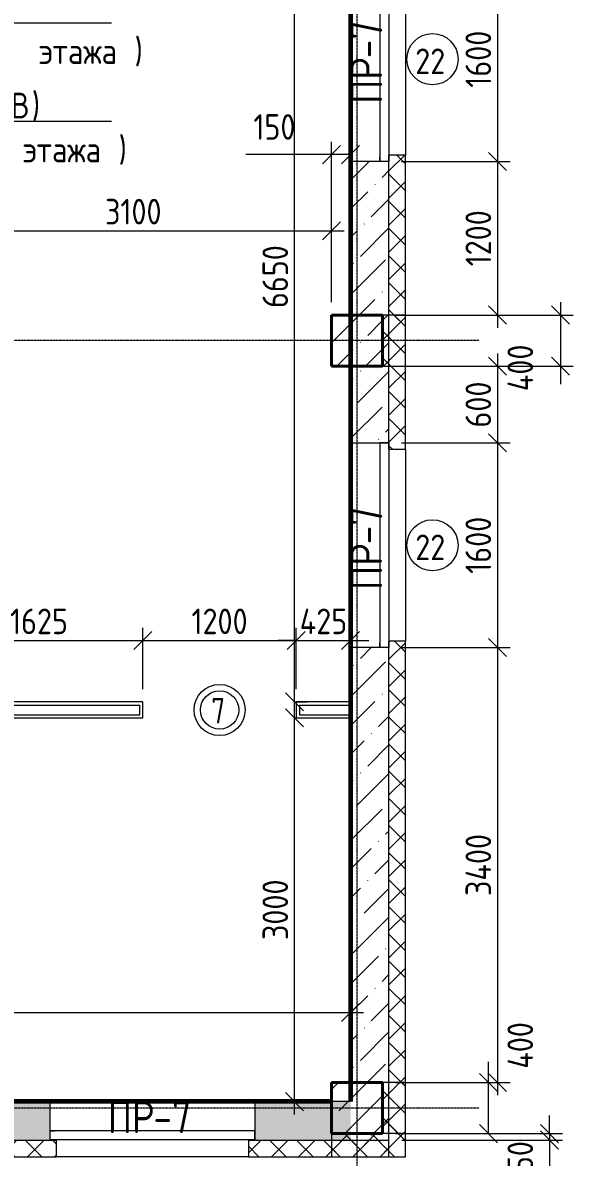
# Model space of a CAD drawing. Header units: millimetres. Extents: x -56773 to 221258, y -262288 to 26541.
# Drawn here: x 58994 to 63301, y -206008 to -197138 of the extents above; entities that cross this region are included whole.
import ezdxf

# ---------------------------------------------------------------- set-up
doc = ezdxf.new("R2010")
doc.units = ezdxf.units.MM
doc.linetypes.add('ADSK_Линия сетки', pattern=[25, 20, -2.5, 0, -2.5])
for name, color, linetype, lineweight in [('3.1 Штукатурка внешн стен для инвесторов', 5, 'Continuous', 60), ('_ Окна', 7, 'Continuous', 18), ('Марки', 7, 'Continuous', 20), ('Марки дверей', 7, 'Continuous', 20), ('Марки окон', 7, 'Continuous', 20), ('Несущие колонны', 7, 'Continuous', 18), ('Окна', 7, 'Continuous', 9), ('Оси', 7, 'Continuous', 9), ('Размеры', 7, 'Continuous', 9), ('Стены внутренние', 7, 'Continuous', 18), ('Стены наружные', 7, 'Continuous', 18), ('Стены штриховка', 7, 'Continuous', 9)]:
    doc.layers.add(name, color=color, linetype=linetype, lineweight=lineweight)
doc.styles.add('GOST Common_2', font='', dxfattribs={"width": 0.9, "height": 250})
doc.styles.add('GOST Common_3', font='', dxfattribs={"width": 0.9, "height": 200})
doc.styles.add('GOST Common_B', font='', dxfattribs={"width": 0.8, "height": 200})
doc.styles.get('GOST Common_2').set_extended_font_data('GOST Common')
doc.styles.get('GOST Common_3').set_extended_font_data('GOST Common')
doc.styles.get('GOST Common_B').set_extended_font_data('GOST Common', bold=True)
doc.dimstyles.new('ADSK_Основной_2_0', dxfattribs={"dimscale": 304.8, "dimtxt": 201.142999, "dimasz": 0.463911, "dimexe": 0.328084, "dimexo": 0.328084, "dimgap": 0.164042, "dimtad": 1, "dimdec": 3, "dimrnd": 0.001, "dimdsep": 46, "dimtxsty": 'GOST Common_3', "dimblk1": 'OBLIQUE', "dimblk2": 'OBLIQUE', "dimsah": 1, "dimcen": 0.09, "dimdle": 0.328084, "dimazin": 2, "dimtfac": 1, "dimtdec": 4, "dimtix": 1, "dimtmove": 0, "dimatfit": 3, "dimfxl": 1, "dimtvp": 1, "dimtolj": 1, "dimtzin": 0, "dimlwd": 20, "dimlwe": 20, "dimarcsym": 2})
doc.dimstyles.new('ADSK_Основной_2_0_1', dxfattribs={"dimscale": 304.8, "dimtxt": 201.142999, "dimasz": 0.463911, "dimexe": 0.328084, "dimexo": 0.328084, "dimgap": 0.164042, "dimtad": 1, "dimdec": 3, "dimrnd": 0.001, "dimdsep": 46, "dimtxsty": 'GOST Common_3', "dimblk1": 'OBLIQUE', "dimblk2": 'OBLIQUE', "dimsah": 1, "dimcen": 0.09, "dimdle": 0.328084, "dimazin": 2, "dimtfac": 1, "dimtdec": 4, "dimtix": 1, "dimtmove": 1, "dimatfit": 3, "dimfxl": 1, "dimtvp": 1, "dimtolj": 1, "dimtzin": 0, "dimlwd": 20, "dimlwe": 20, "dimarcsym": 2})
doc.dimstyles.new('ADSK_Основной_2_0_2', dxfattribs={"dimscale": 304.8, "dimtxt": 201.142999, "dimasz": 0.463911, "dimexe": 0.328084, "dimexo": 0.328084, "dimgap": 0.164042, "dimtad": 1, "dimdec": 3, "dimrnd": 0.001, "dimdsep": 46, "dimtxsty": 'GOST Common_3', "dimblk1": 'OBLIQUE', "dimblk2": 'OBLIQUE', "dimsah": 1, "dimcen": 0.09, "dimdle": 0.328084, "dimazin": 2, "dimtfac": 1, "dimtdec": 4, "dimtix": 1, "dimtmove": 0, "dimatfit": 3, "dimfxl": 1, "dimtvp": 1, "dimtolj": 1, "dimtzin": 0, "dimlwd": 20, "dimlwe": 20, "dimarcsym": 2})
pattern_1 = [(45, (9.36, -198628.46), (-224.5064, 224.5064), []), (45, (233.87, -198628.46), (-224.5064, 224.5064), [396.875, -79.375, 3.353, -76.022])]
pattern_2 = [(45, (9.36, -198628.46), (84.18955, 308.69595), [396.875, -79.375, 3.353, -76.022])]
pattern_3 = [(45, (9.36, -198628.46), (-106.066, 106.066), []), (135, (9.36, -198628.46), (-106.066, -106.066), [])]

# ---------------------------------------------------------------- blocks, each defined once
blk = doc.blocks.new('ADSK_КолоннаЖБ_Прямоугольная - 400x400 мм-1807143-Кладочный план 4-го этажа')
at = {"layer": 'Несущие колонны', "lineweight": 40}
for p, q in [((-200, 200), (200, 200)), ((-200, -200), (-200, 200)), ((200, 200), (200, -200)), ((200, -200), (-200, -200))]:
    blk.add_line(p, q, dxfattribs=at)
blk = doc.blocks.new('ОКНО L03 _2СТ_RS - ОК-5_1600х2000h-3556615-Кладочный план 4-го этажа')
at = {"layer": '_ Окна'}
for p, q in [((-838.1, 149), (761.9, 149)), ((-838.1, 149), (-838.1, 79)), ((-838.1, 149), (-833.1, 149)), ((-818.1, 149), (-38.1, 149)), ((-38.1, 149), (741.9, 149)), ((761.9, 149), (756.9, 149)), ((761.9, 149), (761.9, 79)), ((-838.1, 79), (761.9, 79)), ((-838.1, 79), (-803.1, 79)), ((-818.1, 79), (-38.1, 79)), ((-38.1, 79), (741.9, 79)), ((761.9, 79), (726.9, 79))]:
    blk.add_line(p, q, dxfattribs=at)
at = {"layer": 'Окна'}
blk.add_line((-888.1, -150), (811.9, -150), dxfattribs=at)
blk = doc.blocks.new('_Oblique')
at = {"color": 0, "linetype": 'ByBlock', "lineweight": -2}
blk.add_line((-0.5, -0.5), (0.5, 0.5), dxfattribs=at)
blk = doc.blocks.new('*D5830')
at = {"layer": 'Defpoints', "color": 0, "lineweight": 25, "transparency": 16777216}
for p in [(62219, -196623.5), (61858.4, -198223.5), (62708.4, -198223.5)]:
    blk.add_point(p, dxfattribs=at)
at = {"layer": 'Размеры', "color": 0, "lineweight": 20, "transparency": 16777216}
for p, q in [((62708.4, -196523.5), (62708.4, -198323.5)), ((62319, -196623.5), (62808.4, -196623.5)), ((61958.4, -198223.5), (62808.4, -198223.5))]:
    blk.add_line(p, q, dxfattribs=at)
at = {"layer": 'Размеры', "color": 0, "lineweight": 20, "transparency": 16777216, "xscale": 141.4, "yscale": 141.4, "zscale": 141.4}
for p, rotation in [((62708.4, -196623.5), 90), ((62708.4, -198223.5), 270)]:
    blk.add_blockref('_Oblique', p, dxfattribs=dict(at, rotation=rotation))
at = {"layer": 'Размеры', "color": 0, "lineweight": 9, "transparency": 16777216, "insert": (62558.4, -197423.5), "char_height": 200, "width": 560.473, "attachment_point": 5, "rotation": 90, "style": 'GOST Common_3'}
blk.add_mtext('\\A1;1600', dxfattribs=at)
blk = doc.blocks.new('*D5831')
at = {"layer": 'Defpoints', "color": 0, "lineweight": 25, "transparency": 16777216}
for p in [(61858.4, -198223.5), (61809.4, -199423.5), (62708.4, -199423.5)]:
    blk.add_point(p, dxfattribs=at)
at = {"layer": 'Размеры', "color": 0, "lineweight": 20, "transparency": 16777216}
for p, q in [((62708.4, -198123.5), (62708.4, -199523.5)), ((61958.4, -198223.5), (62808.4, -198223.5)), ((61909.4, -199423.5), (62808.4, -199423.5))]:
    blk.add_line(p, q, dxfattribs=at)
at = {"layer": 'Размеры', "color": 0, "lineweight": 20, "transparency": 16777216, "xscale": 141.4, "yscale": 141.4, "zscale": 141.4}
for p, rotation in [((62708.4, -198223.5), 90), ((62708.4, -199423.5), 270)]:
    blk.add_blockref('_Oblique', p, dxfattribs=dict(at, rotation=rotation))
at = {"layer": 'Размеры', "color": 0, "lineweight": 9, "transparency": 16777216, "insert": (62558.4, -198823.5), "char_height": 200, "width": 560.473, "attachment_point": 5, "rotation": 90, "style": 'GOST Common_3'}
blk.add_mtext('\\A1;1200', dxfattribs=at)
blk = doc.blocks.new('*D5832')
at = {"layer": 'Defpoints', "color": 0, "lineweight": 25, "transparency": 16777216}
for p in [(61809.4, -199423.5), (61809.4, -199823.5), (63201.3, -199823.5)]:
    blk.add_point(p, dxfattribs=at)
at = {"layer": 'Размеры', "color": 0, "lineweight": 20, "transparency": 16777216}
for p, q in [((63201.3, -199323.5), (63201.3, -199823.5)), ((61909.4, -199423.5), (63301.3, -199423.5)), ((61909.4, -199823.5), (63301.3, -199823.5)), ((63201.3, -199823.5), (63201.3, -199964.9))]:
    blk.add_line(p, q, dxfattribs=at)
at = {"layer": 'Размеры', "color": 0, "lineweight": 20, "transparency": 16777216, "xscale": 141.4, "yscale": 141.4, "zscale": 141.4}
for p, rotation in [((63201.3, -199423.5), 90), ((63201.3, -199823.5), 270)]:
    blk.add_blockref('_Oblique', p, dxfattribs=dict(at, rotation=rotation))
at = {"layer": 'Размеры', "color": 0, "lineweight": 9, "transparency": 16777216, "insert": (62786.5, -200018.8), "char_height": 200, "width": 474.561, "attachment_point": 1, "rotation": 90, "line_spacing_factor": 1.022761, "style": 'GOST Common_3'}
blk.add_mtext('\\A1;400', dxfattribs=at)
blk = doc.blocks.new('*D5833')
at = {"layer": 'Defpoints', "color": 0, "lineweight": 25, "transparency": 16777216}
for p in [(61809.4, -199823.5), (61858.4, -200423.5), (62708.4, -200423.5)]:
    blk.add_point(p, dxfattribs=at)
at = {"layer": 'Размеры', "color": 0, "lineweight": 20, "transparency": 16777216}
for p, q in [((62708.4, -199723.5), (62708.4, -200523.5)), ((61909.4, -199823.5), (62808.4, -199823.5)), ((61958.4, -200423.5), (62808.4, -200423.5))]:
    blk.add_line(p, q, dxfattribs=at)
at = {"layer": 'Размеры', "color": 0, "lineweight": 20, "transparency": 16777216, "xscale": 141.4, "yscale": 141.4, "zscale": 141.4}
for p, rotation in [((62708.4, -199823.5), 90), ((62708.4, -200423.5), 270)]:
    blk.add_blockref('_Oblique', p, dxfattribs=dict(at, rotation=rotation))
at = {"layer": 'Размеры', "color": 0, "lineweight": 9, "transparency": 16777216, "insert": (62558.4, -200123.5), "char_height": 200, "width": 454.106, "attachment_point": 5, "rotation": 90, "style": 'GOST Common_3'}
blk.add_mtext('\\A1;600', dxfattribs=at)
blk = doc.blocks.new('*D5834')
at = {"layer": 'Defpoints', "color": 0, "lineweight": 25, "transparency": 16777216}
for p in [(61858.4, -200423.5), (61858.4, -202023.5), (62708.4, -202023.5)]:
    blk.add_point(p, dxfattribs=at)
at = {"layer": 'Размеры', "color": 0, "lineweight": 20, "transparency": 16777216}
for p, q in [((62708.4, -200323.5), (62708.4, -202123.5)), ((61958.4, -200423.5), (62808.4, -200423.5)), ((61958.4, -202023.5), (62808.4, -202023.5))]:
    blk.add_line(p, q, dxfattribs=at)
at = {"layer": 'Размеры', "color": 0, "lineweight": 20, "transparency": 16777216, "xscale": 141.4, "yscale": 141.4, "zscale": 141.4}
for p, rotation in [((62708.4, -200423.5), 90), ((62708.4, -202023.5), 270)]:
    blk.add_blockref('_Oblique', p, dxfattribs=dict(at, rotation=rotation))
at = {"layer": 'Размеры', "color": 0, "lineweight": 9, "transparency": 16777216, "insert": (62558.4, -201223.5), "char_height": 200, "width": 560.473, "attachment_point": 5, "rotation": 90, "style": 'GOST Common_3'}
blk.add_mtext('\\A1;1600', dxfattribs=at)
blk = doc.blocks.new('*D5835')
at = {"layer": 'Defpoints', "color": 0, "lineweight": 25, "transparency": 16777216}
for p in [(61858.4, -202023.5), (61809.4, -205423.5), (62708.4, -205423.5)]:
    blk.add_point(p, dxfattribs=at)
at = {"layer": 'Размеры', "color": 0, "lineweight": 20, "transparency": 16777216}
for p, q in [((62708.4, -201923.5), (62708.4, -205523.5)), ((61958.4, -202023.5), (62808.4, -202023.5)), ((61909.4, -205423.5), (62808.4, -205423.5))]:
    blk.add_line(p, q, dxfattribs=at)
at = {"layer": 'Размеры', "color": 0, "lineweight": 20, "transparency": 16777216, "xscale": 141.4, "yscale": 141.4, "zscale": 141.4}
for p, rotation in [((62708.4, -202023.5), 90), ((62708.4, -205423.5), 270)]:
    blk.add_blockref('_Oblique', p, dxfattribs=dict(at, rotation=rotation))
at = {"layer": 'Размеры', "color": 0, "lineweight": 9, "transparency": 16777216, "insert": (62558.4, -203723.5), "char_height": 200, "width": 625.93, "attachment_point": 5, "rotation": 90, "style": 'GOST Common_3'}
blk.add_mtext('\\A1;3400', dxfattribs=at)
blk = doc.blocks.new('*D5836')
at = {"layer": 'Defpoints', "color": 0, "lineweight": 25, "transparency": 16777216}
for p in [(61809.4, -205423.5), (61809.4, -205823.5), (62638.4, -205823.5)]:
    blk.add_point(p, dxfattribs=at)
at = {"layer": 'Размеры', "color": 0, "lineweight": 20, "transparency": 16777216}
for p, q in [((62638.4, -205423.5), (62638.4, -205262.1)), ((62638.4, -205823.5), (62638.4, -205323.5)), ((61909.4, -205423.5), (62738.4, -205423.5)), ((61909.4, -205823.5), (62738.4, -205823.5))]:
    blk.add_line(p, q, dxfattribs=at)
at = {"layer": 'Размеры', "color": 0, "lineweight": 20, "transparency": 16777216, "xscale": 141.4, "yscale": 141.4, "zscale": 141.4}
for p, rotation in [((62638.4, -205423.5), 90), ((62638.4, -205823.5), 270)]:
    blk.add_blockref('_Oblique', p, dxfattribs=dict(at, rotation=rotation))
at = {"layer": 'Размеры', "color": 0, "lineweight": 9, "transparency": 16777216, "insert": (62786.5, -205316), "char_height": 200, "width": 474.561, "attachment_point": 1, "rotation": 90, "line_spacing_factor": 1.022761, "style": 'GOST Common_3'}
blk.add_mtext('\\A1;400', dxfattribs=at)
blk = doc.blocks.new('*D5837')
at = {"layer": 'Defpoints', "color": 0, "lineweight": 25, "transparency": 16777216}
for p in [(61809.4, -205823.5), (61859.4, -205873.5), (63115.6, -205873.5)]:
    blk.add_point(p, dxfattribs=at)
at = {"layer": 'Размеры', "color": 0, "lineweight": 20, "transparency": 16777216}
for p, q in [((63115.6, -205823.5), (63115.6, -205682.1)), ((61909.4, -205823.5), (63215.6, -205823.5)), ((61959.4, -205873.5), (63215.6, -205873.5)), ((63115.6, -205823.5), (63115.6, -205873.5)), ((63115.6, -205873.5), (63115.6, -206156.3))]:
    blk.add_line(p, q, dxfattribs=at)
at = {"layer": 'Размеры', "color": 0, "lineweight": 20, "transparency": 16777216, "xscale": 141.4, "yscale": 141.4, "zscale": 141.4}
for p, rotation in [((63115.6, -205823.5), 270), ((63115.6, -205873.5), 90)]:
    blk.add_blockref('_Oblique', p, dxfattribs=dict(at, rotation=rotation))
at = {"layer": 'Размеры', "color": 0, "lineweight": 9, "transparency": 16777216, "insert": (62786.5, -206124.3), "char_height": 200, "width": 302.737, "attachment_point": 1, "rotation": 90, "line_spacing_factor": 1.022761, "style": 'GOST Common_3'}
blk.add_mtext('\\A1;50', dxfattribs=at)
blk = doc.blocks.new('*D6288')
at = {"layer": 'Defpoints', "color": 0, "lineweight": 25, "transparency": 16777216}
for p in [(61409.4, -198765.3), (58309.4, -199048.5), (61409.4, -199423.5)]:
    blk.add_point(p, dxfattribs=at)
at = {"layer": 'Размеры', "color": 0, "lineweight": 20, "transparency": 16777216}
for p, q in [((58309.4, -198948.5), (58309.4, -198665.3)), ((61409.4, -199323.5), (61409.4, -198665.3)), ((58209.4, -198765.3), (61509.4, -198765.3))]:
    blk.add_line(p, q, dxfattribs=at)
at = {"layer": 'Размеры', "color": 0, "lineweight": 20, "transparency": 16777216, "xscale": 141.4, "yscale": 141.4, "zscale": 141.4, "rotation": 180}
blk.add_blockref('_Oblique', (58309.4, -198765.3), dxfattribs=at)
at = {"layer": 'Размеры', "color": 0, "lineweight": 20, "transparency": 16777216, "xscale": 141.4, "yscale": 141.4, "zscale": 141.4}
blk.add_blockref('_Oblique', (61409.4, -198765.3), dxfattribs=at)
at = {"layer": 'Размеры', "color": 0, "lineweight": 9, "transparency": 16777216, "insert": (59859.4, -198615.3), "char_height": 200, "width": 560.473, "attachment_point": 5, "style": 'GOST Common_3'}
blk.add_mtext('\\A1;3100', dxfattribs=at)
blk = doc.blocks.new('*D6289')
at = {"layer": 'Defpoints', "color": 0, "lineweight": 25, "transparency": 16777216}
for p in [(61559.4, -198169.8), (61559.4, -198665.4), (61409.4, -199423.5)]:
    blk.add_point(p, dxfattribs=at)
at = {"layer": 'Размеры', "color": 0, "lineweight": 20, "transparency": 16777216}
for p, q in [((61409.4, -199323.5), (61409.4, -198069.8)), ((61559.4, -198565.4), (61559.4, -198069.8)), ((61409.4, -198169.8), (60739.4, -198169.8)), ((61559.4, -198169.8), (61309.4, -198169.8))]:
    blk.add_line(p, q, dxfattribs=at)
at = {"layer": 'Размеры', "color": 0, "lineweight": 20, "transparency": 16777216, "xscale": 141.4, "yscale": 141.4, "zscale": 141.4, "rotation": 180}
blk.add_blockref('_Oblique', (61409.4, -198169.8), dxfattribs=at)
at = {"layer": 'Размеры', "color": 0, "lineweight": 20, "transparency": 16777216, "xscale": 141.4, "yscale": 141.4, "zscale": 141.4}
blk.add_blockref('_Oblique', (61559.4, -198169.8), dxfattribs=at)
at = {"layer": 'Размеры', "color": 0, "lineweight": 9, "transparency": 16777216, "insert": (60799.1, -197853.2), "char_height": 200, "width": 409.104, "attachment_point": 1, "line_spacing_factor": 1.022761, "style": 'GOST Common_3'}
blk.add_mtext('\\A1;150', dxfattribs=at)
blk = doc.blocks.new('*D6290')
at = {"layer": 'Defpoints', "color": 0, "lineweight": 25, "transparency": 16777216}
for p in [(61020, -195798.5), (61120, -195798.5), (61020, -202448.5)]:
    blk.add_point(p, dxfattribs=at)
at = {"layer": 'Размеры', "color": 0, "lineweight": 20, "transparency": 16777216}
for p, q in [((61120, -202548.5), (61120, -195698.5)), ((61120, -195798.5), (61220, -195798.5)), ((61120, -202448.5), (61220, -202448.5))]:
    blk.add_line(p, q, dxfattribs=at)
at = {"layer": 'Размеры', "color": 0, "lineweight": 20, "transparency": 16777216, "xscale": 141.4, "yscale": 141.4, "zscale": 141.4}
for p, rotation in [((61120, -195798.5), 90), ((61120, -202448.5), 270)]:
    blk.add_blockref('_Oblique', p, dxfattribs=dict(at, rotation=rotation))
at = {"layer": 'Размеры', "color": 0, "lineweight": 9, "transparency": 16777216, "insert": (60970, -199123.5), "char_height": 200, "width": 605.475, "attachment_point": 5, "rotation": 90, "style": 'GOST Common_3'}
blk.add_mtext('\\A1;6650', dxfattribs=at)
blk = doc.blocks.new('*D6291')
at = {"layer": 'Defpoints', "color": 0, "lineweight": 25, "transparency": 16777216}
for p in [(61020, -202573.5), (61120, -202573.5), (61020, -205573.5)]:
    blk.add_point(p, dxfattribs=at)
at = {"layer": 'Размеры', "color": 0, "lineweight": 20, "transparency": 16777216}
for p, q in [((61120, -205673.5), (61120, -202473.5)), ((61120, -202573.5), (61220, -202573.5)), ((61120, -205573.5), (61220, -205573.5))]:
    blk.add_line(p, q, dxfattribs=at)
at = {"layer": 'Размеры', "color": 0, "lineweight": 20, "transparency": 16777216, "xscale": 141.4, "yscale": 141.4, "zscale": 141.4}
for p, rotation in [((61120, -202573.5), 90), ((61120, -205573.5), 270)]:
    blk.add_blockref('_Oblique', p, dxfattribs=dict(at, rotation=rotation))
at = {"layer": 'Размеры', "color": 0, "lineweight": 9, "transparency": 16777216, "insert": (60970, -204073.5), "char_height": 200, "width": 605.475, "attachment_point": 5, "rotation": 90, "style": 'GOST Common_3'}
blk.add_mtext('\\A1;3000', dxfattribs=at)
blk = doc.blocks.new('*D6292')
at = {"layer": 'Defpoints', "color": 0, "lineweight": 25, "transparency": 16777216}
for p in [(58309.4, -201868.6), (59934.4, -201968.6), (59934.4, -202448.5)]:
    blk.add_point(p, dxfattribs=at)
at = {"layer": 'Размеры', "color": 0, "lineweight": 20, "transparency": 16777216}
for p, q in [((59934.4, -202348.5), (59934.4, -201868.6)), ((58209.4, -201968.6), (60034.4, -201968.6)), ((58309.4, -201968.6), (58309.4, -202068.6))]:
    blk.add_line(p, q, dxfattribs=at)
at = {"layer": 'Размеры', "color": 0, "lineweight": 20, "transparency": 16777216, "xscale": 141.4, "yscale": 141.4, "zscale": 141.4, "rotation": 180}
blk.add_blockref('_Oblique', (58309.4, -201968.6), dxfattribs=at)
at = {"layer": 'Размеры', "color": 0, "lineweight": 20, "transparency": 16777216, "xscale": 141.4, "yscale": 141.4, "zscale": 141.4}
blk.add_blockref('_Oblique', (59934.4, -201968.6), dxfattribs=at)
at = {"layer": 'Размеры', "color": 0, "lineweight": 9, "transparency": 16777216, "insert": (59121.9, -201818.6), "char_height": 200, "width": 560.473, "attachment_point": 5, "style": 'GOST Common_3'}
blk.add_mtext('\\A1;1625', dxfattribs=at)
blk = doc.blocks.new('*D6293')
at = {"layer": 'Defpoints', "color": 0, "lineweight": 25, "transparency": 16777216}
for p in [(61134.4, -201968.6), (59934.4, -202448.5), (61134.4, -202448.5)]:
    blk.add_point(p, dxfattribs=at)
at = {"layer": 'Размеры', "color": 0, "lineweight": 20, "transparency": 16777216}
for p, q in [((59934.4, -202348.5), (59934.4, -201868.6)), ((61134.4, -202348.5), (61134.4, -201868.6)), ((59834.4, -201968.6), (61234.4, -201968.6))]:
    blk.add_line(p, q, dxfattribs=at)
at = {"layer": 'Размеры', "color": 0, "lineweight": 20, "transparency": 16777216, "xscale": 141.4, "yscale": 141.4, "zscale": 141.4, "rotation": 180}
blk.add_blockref('_Oblique', (59934.4, -201968.6), dxfattribs=at)
at = {"layer": 'Размеры', "color": 0, "lineweight": 20, "transparency": 16777216, "xscale": 141.4, "yscale": 141.4, "zscale": 141.4}
blk.add_blockref('_Oblique', (61134.4, -201968.6), dxfattribs=at)
at = {"layer": 'Размеры', "color": 0, "lineweight": 9, "transparency": 16777216, "insert": (60534.4, -201818.6), "char_height": 200, "width": 560.473, "attachment_point": 5, "style": 'GOST Common_3'}
blk.add_mtext('\\A1;1200', dxfattribs=at)
blk = doc.blocks.new('*D6294')
at = {"layer": 'Defpoints', "color": 0, "lineweight": 25, "transparency": 16777216}
for p in [(61559.4, -201868.6), (61559.4, -201968.6), (61134.4, -202448.5)]:
    blk.add_point(p, dxfattribs=at)
at = {"layer": 'Размеры', "color": 0, "lineweight": 20, "transparency": 16777216}
for p, q in [((61134.4, -202348.5), (61134.4, -201868.6)), ((61134.4, -201968.6), (60993, -201968.6)), ((61134.4, -201968.6), (61559.4, -201968.6)), ((61559.4, -201968.6), (61559.4, -202068.6)), ((61559.4, -201968.6), (61700.8, -201968.6))]:
    blk.add_line(p, q, dxfattribs=at)
at = {"layer": 'Размеры', "color": 0, "lineweight": 20, "transparency": 16777216, "xscale": 141.4, "yscale": 141.4, "zscale": 141.4}
blk.add_blockref('_Oblique', (61134.4, -201968.6), dxfattribs=at)
at = {"layer": 'Размеры', "color": 0, "lineweight": 20, "transparency": 16777216, "xscale": 141.4, "yscale": 141.4, "zscale": 141.4, "rotation": 180}
blk.add_blockref('_Oblique', (61559.4, -201968.6), dxfattribs=at)
at = {"layer": 'Размеры', "color": 0, "lineweight": 9, "transparency": 16777216, "insert": (61346.9, -201818.6), "char_height": 200, "width": 474.561, "attachment_point": 5, "style": 'GOST Common_3'}
blk.add_mtext('\\A1;425', dxfattribs=at)
blk = doc.blocks.new('*D6295')
at = {"layer": 'Defpoints', "color": 0, "lineweight": 25, "transparency": 16777216}
for p in [(55809.4, -204775.8), (61559.4, -204775.8), (61559.4, -204875.8)]:
    blk.add_point(p, dxfattribs=at)
at = {"layer": 'Размеры', "color": 0, "lineweight": 20, "transparency": 16777216}
for p, q in [((55709.4, -204875.8), (61659.4, -204875.8)), ((55809.4, -204875.8), (55809.4, -204975.8)), ((61559.4, -204875.8), (61559.4, -204975.8))]:
    blk.add_line(p, q, dxfattribs=at)
at = {"layer": 'Размеры', "color": 0, "lineweight": 20, "transparency": 16777216, "xscale": 141.4, "yscale": 141.4, "zscale": 141.4, "rotation": 180}
blk.add_blockref('_Oblique', (55809.4, -204875.8), dxfattribs=at)
at = {"layer": 'Размеры', "color": 0, "lineweight": 20, "transparency": 16777216, "xscale": 141.4, "yscale": 141.4, "zscale": 141.4}
blk.add_blockref('_Oblique', (61559.4, -204875.8), dxfattribs=at)
at = {"layer": 'Размеры', "color": 0, "lineweight": 9, "transparency": 16777216, "insert": (58684.4, -204725.8), "char_height": 200, "width": 605.475, "attachment_point": 5, "style": 'GOST Common_3'}
blk.add_mtext('\\A1;5750', dxfattribs=at)
blk = doc.blocks.new('М_двери1 - Марка экземпляра 2-3719212-Кладочный план 4-го этажа')
at = {"layer": 'Марки дверей'}
for radius in [2, 1.5]:
    blk.add_circle((0, 0), radius, dxfattribs=at)
blk = doc.blocks.new('М_окна1 - Маркировка типоразмера-1510237-Кладочный план 4-го этажа')
at = {"layer": 'Марки окон'}
blk.add_circle((0, 0), 2, dxfattribs=at)
blk = doc.blocks.new('ADSK_Марка_Отверстие - Полная марка_Отметка от этажа-157318-Кладочный план 4-го этажа')
at = {"layer": 'Марки'}
blk.add_line((0, 0), (28, 0), dxfattribs=at)

msp = doc.modelspace()

# ---------------------------------------------------------------- hatches: boundary and pattern name
at = {"layer": 'Несущие колонны', "lineweight": 9}
h = msp.add_hatch(dxfattribs=at)
h.set_pattern_fill('FP_1', color=256, style=0, pattern_type=2)
h.set_pattern_definition(pattern_1)
h.paths.add_polyline_path([(61409.3615, -199823.4914), (61809.3615, -199823.4914), (61809.3615, -199423.4914), (61409.3615, -199423.4914)])
h = msp.add_hatch(dxfattribs=at)
h.set_pattern_fill('FP_1', color=256, style=0, pattern_type=2)
h.set_pattern_definition(pattern_1)
h.paths.add_polyline_path([(61409.3615, -205823.4914), (61809.3615, -205823.4914), (61809.3615, -205423.4914), (61409.3615, -205423.4914), (61409.3615, -205675.6837)])
at = {"layer": 'Стены внутренние', "lineweight": 9}
h = msp.add_hatch(dxfattribs=at)
h.set_pattern_fill('FP_2', color=256, style=0, pattern_type=2)
h.set_pattern_definition(pattern_2)
h.paths.add_polyline_path([(61859.3615, -205873.4914), (61858.3615, -202023.4914), (61559.3615, -202023.4914), (61559.3615, -205873.4914)])
h.paths.add_polyline_path([(61858.3615, -200473.4914), (61859.3615, -200473.4914), (61858.3615, -198223.4914), (61559.3615, -198223.4914), (61559.3615, -199423.4914), (61809.3615, -199423.4914), (61809.3615, -199823.4914), (61559.3615, -199823.4914), (61559.3615, -200423.4914), (61858.3615, -200423.4914)])
h.paths.add_polyline_path([(61859.3615, -196673.4914), (61858.3615, -194423.4914), (61559.3615, -194423.4914), (61559.3615, -196623.4914), (61858.3615, -196623.4914), (61858.3615, -196673.4914)])
h.paths.add_polyline_path([(61858.3615, -192873.4914), (61859.3615, -192873.4914), (61859.3615, -189273.4914), (61559.3615, -189273.4914), (61559.3615, -192823.4914), (61858.3615, -192823.4914)])
h = msp.add_hatch(dxfattribs=at)
h.set_pattern_fill('FP_2', color=256, style=0, pattern_type=2)
h.set_pattern_definition(pattern_2)
h.paths.add_polyline_path([(59259.3615, -205873.4914), (59259.3615, -205872.4914), (59209.3615, -205872.4914), (59209.3615, -205573.4914), (58009.3615, -205573.4914), (58009.3615, -205872.4914), (57959.3615, -205873.4914)])
h.paths.add_polyline_path([(60759.3615, -205873.4914), (61559.3615, -205873.4914), (61559.3615, -205573.4914), (60809.3615, -205573.4914), (60809.3615, -205872.4914), (60759.3615, -205872.4914)])
h.paths.add_polyline_path([(56459.3615, -205873.4914), (56459.3615, -205872.4914), (56409.3615, -205872.4914), (56409.3615, -205573.4914), (54809.3615, -205573.4914), (54809.3615, -205872.4914), (56097.859, -205873.4914)])
h.paths.add_polyline_path([(53259.3615, -205873.4914), (53259.3615, -205872.4914), (53209.3615, -205872.4914), (53209.3615, -205573.4914), (52009.3615, -205573.4914), (52009.3615, -205872.4914), (52797.6931, -205873.4914)])
h.paths.add_polyline_path([(48459.3615, -205873.4914), (50409.3615, -205872.4914), (50409.3615, -205573.4914), (48509.3615, -205573.4914), (48509.3615, -205872.4914), (48459.3615, -205872.4914)])
h.paths.add_polyline_path([(39597.0293, -205873.4914), (40609.3615, -205872.4914), (40609.3615, -205573.4914), (39009.3615, -205573.4914), (39009.3615, -205872.4914), (38959.3615, -205873.4914)])
h.paths.add_polyline_path([(37459.3615, -205873.4914), (37459.3615, -205872.4914), (37409.3615, -205872.4914), (37409.3615, -205573.4914), (36209.3615, -205573.4914), (36209.3615, -205872.4914), (36296.8633, -205873.4914)])
h.paths.add_polyline_path([(46959.3615, -205873.4914), (46959.3615, -205872.4914), (46909.3615, -205872.4914), (46909.3615, -205573.4914), (45009.3615, -205573.4914), (45009.3615, -205872.4914), (46197.3612, -205873.4914)])
h.paths.add_polyline_path([(42897.1952, -205873.4914), (43409.3615, -205872.4914), (43409.3615, -205573.4914), (42209.3615, -205573.4914), (42209.3615, -205872.4914), (42159.3615, -205873.4914)])
h.paths.add_polyline_path([(34659.3615, -205873.4914), (34659.3615, -205872.4914), (34609.3615, -205872.4914), (34609.3615, -205573.4914), (34009.3615, -205573.4914), (34009.3615, -205823.4914), (33609.3615, -205823.4914), (33609.3615, -205573.4914), (33009.3615, -205573.4914), (33009.3615, -205872.4914), (32996.6974, -205873.4914)])
h.paths.add_polyline_path([(22659.3615, -205873.4914), (22659.3615, -205872.4914), (22609.3615, -205872.4914), (22609.3615, -205573.4914), (22009.3615, -205573.4914), (22009.3615, -205823.4914), (21609.3615, -205823.4914), (21609.3615, -205573.4914), (21009.3615, -205573.4914), (21009.3615, -205872.4914), (20959.3615, -205873.4914)])
h.paths.add_polyline_path([(28659.3615, -205873.4914), (28659.3615, -205872.4914), (28609.3615, -205872.4914), (28609.3615, -205573.4914), (27009.3615, -205573.4914), (27009.3615, -205872.4914), (26959.3615, -205873.4914)])
h.paths.add_polyline_path([(25459.3615, -205873.4914), (25459.3615, -205872.4914), (25409.3615, -205872.4914), (25409.3615, -205573.4914), (24209.3615, -205573.4914), (24209.3615, -205872.4914), (24159.3615, -205873.4914)])
h.paths.add_polyline_path([(19459.3615, -205873.4914), (19459.3615, -205872.4914), (19409.3615, -205872.4914), (19409.3615, -205573.4914), (18209.3615, -205573.4914), (18209.3615, -205872.4914), (18159.3615, -205873.4914)])
h.paths.add_polyline_path([(31459.3615, -205873.4914), (31459.3615, -205872.4914), (31409.3615, -205872.4914), (31409.3615, -205573.4914), (30209.3615, -205573.4914), (30209.3615, -205872.4914), (30159.3615, -205873.4914)])
h.paths.add_polyline_path([(16659.3615, -205873.4914), (16659.3615, -205872.4914), (16609.3615, -205872.4914), (16609.3615, -205573.4914), (16009.3615, -205573.4914), (16009.3615, -205823.4914), (15609.3615, -205823.4914), (15609.3615, -205573.4914), (15009.3615, -205573.4914), (15009.3615, -205823.4914), (14609.3615, -205823.4914), (14609.3615, -205573.4914), (14009.3615, -205573.4914), (14009.3615, -205872.4914), (16495.8676, -205873.4914)])
h.paths.add_polyline_path([(9659.3615, -205873.4914), (9659.3615, -205872.4914), (9609.3615, -205872.4914), (9609.3615, -205573.4914), (9009.3615, -205573.4914), (9009.3615, -205823.4914), (8609.3615, -205823.4914), (8609.3615, -205573.4914), (8009.3615, -205573.4914), (8009.3615, -205872.4914), (7959.3615, -205873.4914)])
h.paths.add_polyline_path([(11159.3615, -205873.4914), (12409.3615, -205872.4914), (12409.3615, -205573.4914), (11209.3615, -205573.4914), (11209.3615, -205872.4914), (11159.3615, -205872.4914)])
h.paths.add_polyline_path([(3659.3615, -205873.4914), (3659.3615, -205872.4914), (3609.3615, -205872.4914), (3609.3615, -205573.4914), (3009.3615, -205573.4914), (3009.3615, -205823.4914), (2609.3615, -205823.4914), (2609.3615, -205573.4914), (2009.3615, -205573.4914), (2009.3615, -205872.4914), (3295.2038, -205873.4914)])
h.paths.add_polyline_path([(-840.6385, -205873.4914), (409.3615, -205872.4914), (409.3615, -205573.4914), (-790.6385, -205573.4914), (-790.6385, -205872.4914), (-840.6385, -205872.4914)])
h.paths.add_polyline_path([(-2340.6385, -205873.4914), (-2340.6385, -205872.4914), (-2390.6385, -205872.4914), (-2390.6385, -205573.4914), (-2990.6385, -205573.4914), (-2990.6385, -205873.4914)])
h.paths.add_polyline_path([(5159.3615, -205873.4914), (6409.3615, -205872.4914), (6409.3615, -205573.4914), (5209.3615, -205573.4914), (5209.3615, -205872.4914), (5159.3615, -205872.4914)])
at = {"layer": 'Стены наружные', "lineweight": 9}
h = msp.add_hatch(dxfattribs=at)
h.set_pattern_fill('FP_4', color=256, style=0, pattern_type=2)
h.set_pattern_definition(pattern_3)
h.paths.add_polyline_path([(61989.3615, -205873.4914), (61989.3615, -201973.4914), (61859.3615, -201973.4914), (61859.3615, -205873.4914), (61873.1494, -205873.4914)])
h.paths.add_polyline_path([(61989.3615, -200473.4914), (61989.3615, -198173.4914), (61859.3615, -198173.4914), (61859.3615, -200473.4914)])
h.paths.add_polyline_path([(61859.3615, -196673.4914), (61989.3615, -196673.4914), (61989.3615, -194373.4914), (61859.3615, -194373.4914), (61859.3615, -195092.7203)])
h.paths.add_polyline_path([(61859.3615, -192873.4914), (61989.3615, -192873.4914), (61989.3615, -188973.4914), (61859.3615, -188973.4914), (61859.3615, -192270.5967)])
h = msp.add_hatch(dxfattribs=at)
h.set_pattern_fill('FP_4', color=256, style=0, pattern_type=2)
h.set_pattern_definition(pattern_3)
h.paths.add_polyline_path([(61809.3615, -199823.4914), (61989.3615, -199823.4914), (61989.3615, -199423.4914), (61809.3615, -199423.4914)])
h = msp.add_hatch(dxfattribs=at)
h.set_pattern_fill('FP_4', color=256, style=0, pattern_type=2)
h.set_pattern_definition(pattern_3)
h.paths.add_polyline_path([(61809.3615, -205823.4914), (61989.3615, -205823.4914), (61989.3615, -205423.4914), (61809.3615, -205423.4914), (61809.3615, -205675.6837)])
h = msp.add_hatch(dxfattribs=at)
h.set_pattern_fill('FP_4', color=256, style=0, pattern_type=2)
h.set_pattern_definition(pattern_3)
h.paths.add_polyline_path([(61989.3615, -206003.4914), (61989.3615, -205873.4914), (60759.3615, -205873.4914), (60759.3615, -206003.4914), (61873.1494, -206003.4914)])
h.paths.add_polyline_path([(57959.3615, -206003.4914), (59259.3615, -206003.4914), (59259.3615, -205873.4914), (57959.3615, -205873.4914)])
h.paths.add_polyline_path([(40659.3615, -206003.4914), (40659.3615, -205873.4914), (38959.3615, -205873.4914), (38959.3615, -206003.4914), (39597.0293, -206003.4914)])
h.paths.add_polyline_path([(51959.3615, -206003.4914), (53259.3615, -206003.4914), (53259.3615, -205873.4914), (51959.3615, -205873.4914)])
h.paths.add_polyline_path([(42159.3615, -206003.4914), (43459.3615, -206003.4914), (43459.3615, -205873.4914), (42159.3615, -205873.4914)])
h.paths.add_polyline_path([(44959.3615, -206003.4914), (46959.3615, -206003.4914), (46959.3615, -205873.4914), (44959.3615, -205873.4914)])
h.paths.add_polyline_path([(37459.3615, -206003.4914), (37459.3615, -205873.4914), (36159.3615, -205873.4914), (36159.3615, -206003.4914), (36296.8633, -206003.4914)])
h.paths.add_polyline_path([(56097.859, -206003.4914), (56459.3615, -206003.4914), (56459.3615, -205873.4914), (54759.3615, -205873.4914), (54759.3615, -206003.4914)])
h.paths.add_polyline_path([(48459.3615, -206003.4914), (50459.3615, -206003.4914), (50459.3615, -205873.4914), (48459.3615, -205873.4914)])
h.paths.add_polyline_path([(32996.6974, -206003.4914), (34659.3615, -206003.4914), (34659.3615, -205873.4914), (32959.3615, -205873.4914), (32959.3615, -206003.4914)])
h.paths.add_polyline_path([(16659.3615, -206003.4914), (16659.3615, -205873.4914), (13959.3615, -205873.4914), (13959.3615, -206003.4914), (16495.8676, -206003.4914)])
h.paths.add_polyline_path([(31459.3615, -206003.4914), (31459.3615, -205873.4914), (30159.3615, -205873.4914), (30159.3615, -206003.4914)])
h.paths.add_polyline_path([(18159.3615, -206003.4914), (19459.3615, -206003.4914), (19459.3615, -205873.4914), (18159.3615, -205873.4914)])
h.paths.add_polyline_path([(20959.3615, -206003.4914), (22659.3615, -206003.4914), (22659.3615, -205873.4914), (20959.3615, -205873.4914)])
h.paths.add_polyline_path([(26959.3615, -206003.4914), (28659.3615, -206003.4914), (28659.3615, -205873.4914), (26959.3615, -205873.4914)])
h.paths.add_polyline_path([(25459.3615, -206003.4914), (25459.3615, -205873.4914), (24159.3615, -205873.4914), (24159.3615, -206003.4914)])
h.paths.add_polyline_path([(459.3615, -206003.4914), (459.3615, -205873.4914), (-840.6385, -205873.4914), (-840.6385, -206003.4914), (-4.9621, -206003.4914)])
h.paths.add_polyline_path([(12459.3615, -206003.4914), (12459.3615, -205873.4914), (11159.3615, -205873.4914), (11159.3615, -206003.4914)])
h.paths.add_polyline_path([(9659.3615, -206003.4914), (9659.3615, -205873.4914), (7959.3615, -205873.4914), (7959.3615, -206003.4914)])
h.paths.add_polyline_path([(1959.3615, -206003.4914), (3659.3615, -206003.4914), (3659.3615, -205873.4914), (1959.3615, -205873.4914)])
h.paths.add_polyline_path([(-2990.6385, -206003.4914), (-2340.6385, -206003.4914), (-2340.6385, -205873.4914), (-2990.6385, -205873.4914)])
h.paths.add_polyline_path([(5159.3615, -206003.4914), (6459.3615, -206003.4914), (6459.3615, -205873.4914), (5159.3615, -205873.4914)])
h = msp.add_hatch(dxfattribs=at)
h.set_pattern_fill('FP_4', color=256, style=0, pattern_type=2)
h.set_pattern_definition(pattern_3)
h.paths.add_polyline_path([(61859.3615, -206003.4914), (61859.3615, -205823.4914), (61409.3615, -205823.4914), (61409.3615, -206003.4914)])

# ---------------------------------------------------------------- linework, layer by layer
at = {"layer": '3.1 Штукатурка внешн стен для инвесторов'}
for points in [[(61559.3615, -195798.4914), (61559.3615, -205573.4914)], [(61409.3615, -205573.4914), (-19390.6385, -205573.4914)]]:
    msp.add_lwpolyline(points, dxfattribs=at)
at = {"layer": 'Несущие колонны', "lineweight": 9}
for p, q in [((61559.3615, -199423.4914), (61409.3615, -199423.4914)), ((61409.3615, -199423.4914), (61409.3615, -199823.4914)), ((61809.3615, -199423.4914), (61559.3615, -199423.4914)), ((61809.3615, -199823.4914), (61809.3615, -199423.4914)), ((61409.3615, -199823.4914), (61559.3615, -199823.4914)), ((61559.3615, -199823.4914), (61809.3615, -199823.4914)), ((61809.3615, -205423.4914), (61409.3615, -205423.4914)), ((61409.3615, -205423.4914), (61409.3615, -205823.4914)), ((61809.3615, -205823.4914), (61809.3615, -205423.4914)), ((61409.3615, -205823.4914), (61809.3615, -205823.4914))]:
    msp.add_line(p, q, dxfattribs=at)
at = {"layer": 'Оси', "linetype": 'ADSK_Линия сетки', "lineweight": 5}
for p, q in [((61609.3615, -209602.3427), (61609.3615, -188601.0153)), ((62563.3938, -199623.4914), (-25230.7352, -199623.4914)), ((62563.3938, -205623.4914), (-25230.7352, -205623.4914))]:
    msp.add_line(p, q, dxfattribs=at)
at = {"layer": 'Стены внутренние', "lineweight": 5}
for p, q in [((61559.3615, -198223.4914), (61559.3615, -196623.4914)), ((61559.3615, -198223.4914), (61559.3615, -199423.4914)), ((61858.3615, -198223.4914), (61559.3615, -198223.4914)), ((61859.3615, -198173.4914), (61858.3615, -198173.4914)), ((61858.3615, -198173.4914), (61858.3615, -198223.4914)), ((61559.3615, -199423.4914), (61809.3615, -199423.4914)), ((61559.3615, -199823.4914), (61559.3615, -200423.4914)), ((61809.3615, -199823.4914), (61559.3615, -199823.4914)), ((61809.3615, -199823.4914), (61809.3615, -199823.4914)), ((61559.3615, -200423.4914), (61858.3615, -200423.4914)), ((61559.3615, -202023.4914), (61559.3615, -200423.4914)), ((61858.3615, -200423.4914), (61858.3615, -200473.4914)), ((61858.3615, -200473.4914), (61859.3615, -200473.4914)), ((61859.3615, -201973.4914), (61858.3615, -201973.4914)), ((61858.3615, -201973.4914), (61858.3615, -202023.4914)), ((61559.3615, -202023.4914), (61559.3615, -202448.4914)), ((61858.3615, -202023.4914), (61559.3615, -202023.4914)), ((59934.3615, -202448.4914), (58309.3615, -202448.4914)), ((59934.3615, -202573.4914), (59934.3615, -202448.4914)), ((61559.3615, -202448.4914), (61134.3615, -202448.4914)), ((61134.3615, -202448.4914), (61134.3615, -202573.4914)), ((55809.3615, -202573.4914), (59934.3615, -202573.4914)), ((61134.3615, -202573.4914), (61559.3615, -202573.4914)), ((61559.3615, -202573.4914), (61559.3615, -205573.4914)), ((59209.3615, -205573.4914), (58009.3615, -205573.4914)), ((59209.3615, -205872.4914), (59209.3615, -205573.4914)), ((59209.3615, -205573.4914), (60809.3615, -205573.4914)), ((61559.3615, -205573.4914), (60809.3615, -205573.4914)), ((60809.3615, -205573.4914), (60809.3615, -205872.4914)), ((59259.3615, -205872.4914), (59209.3615, -205872.4914)), ((59259.3615, -205873.4914), (59259.3615, -205872.4914)), ((60809.3615, -205872.4914), (60759.3615, -205872.4914)), ((60759.3615, -205872.4914), (60759.3615, -205873.4914)), ((61559.3615, -205873.4914), (61859.3615, -205873.4914))]:
    msp.add_line(p, q, dxfattribs=at)
at = {"layer": 'Стены наружные', "lineweight": 9}
for p, q in [((61989.3615, -196673.4914), (61989.3615, -198173.4914)), ((61989.3615, -198173.4914), (61859.3615, -198173.4914)), ((61989.3615, -200473.4914), (61989.3615, -198173.4914)), ((61809.3615, -199423.4914), (61809.3615, -199823.4914)), ((61989.3615, -199423.4914), (61809.3615, -199423.4914)), ((61809.3615, -199823.4914), (61989.3615, -199823.4914)), ((61859.3615, -200473.4914), (61989.3615, -200473.4914)), ((61989.3615, -200473.4914), (61989.3615, -201973.4914)), ((61989.3615, -201973.4914), (61859.3615, -201973.4914)), ((61989.3615, -206003.4914), (61989.3615, -201973.4914)), ((61809.3615, -205423.4914), (61809.3615, -205823.4914)), ((61989.3615, -205423.4914), (61809.3615, -205423.4914)), ((59259.3615, -206003.4914), (59259.3615, -205873.4914)), ((60759.3615, -205873.4914), (60759.3615, -206003.4914)), ((61989.3615, -205823.4914), (61409.3615, -205823.4914)), ((61409.3615, -205823.4914), (61409.3615, -206003.4914)), ((61859.3615, -206003.4914), (61859.3615, -205873.4914)), ((57959.3615, -206003.4914), (59259.3615, -206003.4914)), ((60759.3615, -206003.4914), (59259.3615, -206003.4914)), ((60759.3615, -206003.4914), (61989.3615, -206003.4914))]:
    msp.add_line(p, q, dxfattribs=at)
at = {"layer": 'Стены штриховка', "lineweight": 9}
for p, q in [((61859.3615, -200473.4914), (61859.3615, -198173.4914)), ((61859.3615, -205873.4914), (61859.3615, -201973.4914)), ((58284.3615, -202473.4914), (59909.3615, -202473.4914)), ((59909.3615, -202548.4914), (59909.3615, -202473.4914)), ((61159.3615, -202473.4914), (61159.3615, -202548.4914)), ((61159.3615, -202473.4914), (61559.3615, -202473.4914)), ((61559.3615, -202573.4914), (61559.3615, -202448.4914)), ((55784.3615, -202548.4914), (59909.3615, -202548.4914)), ((61159.3615, -202548.4914), (61559.3615, -202548.4914)), ((57959.3615, -205873.4914), (59259.3615, -205873.4914)), ((60759.3615, -205873.4914), (61559.3615, -205873.4914))]:
    msp.add_line(p, q, dxfattribs=at)

# ---------------------------------------------------------------- block references
at = {"layer": 'Марки', "xscale": 99.99999999999993, "yscale": 99.99999999999993, "zscale": 99.99999999999993}
for p in [(56889.3615, -197139.9591), (56889.3615, -197909.2376)]:
    msp.add_blockref('ADSK_Марка_Отверстие - Полная марка_Отметка от этажа-157318-Кладочный план 4-го этажа', p, dxfattribs=at)
at = {"layer": 'Марки дверей', "xscale": 99.99999999999993, "yscale": 99.99999999999993, "zscale": 99.99999999999993}
msp.add_blockref('М_двери1 - Марка экземпляра 2-3719212-Кладочный план 4-го этажа', (60534.3615, -202510.9914), dxfattribs=at)
at = {"layer": 'Марки окон', "lineweight": 9, "xscale": 99.99999999999993, "yscale": 99.99999999999993, "zscale": 99.99999999999993}
for p in [(62199.3615, -197423.4914), (62199.3615, -201223.4914)]:
    msp.add_blockref('М_окна1 - Маркировка типоразмера-1510237-Кладочный план 4-го этажа', p, dxfattribs=at)
at = {"layer": 'Несущие колонны', "lineweight": 9, "rotation": 89.9999999999999}
for p in [(61609.3615, -199623.4914), (61609.3615, -205623.4914)]:
    msp.add_blockref('ADSK_КолоннаЖБ_Прямоугольная - 400x400 мм-1807143-Кладочный план 4-го этажа', p, dxfattribs=at)
at = {"layer": 'Окна'}
for p, rotation in [((61709.3615, -197461.5914), 269.9999999999997), ((61709.3615, -201261.5914), 269.9999999999997), ((59971.2615, -205723.4914), 180)]:
    msp.add_blockref('ОКНО L03 _2СТ_RS - ОК-5_1600х2000h-3556615-Кладочный план 4-го этажа', p, dxfattribs=dict(at, rotation=rotation))

# ---------------------------------------------------------------- texts
at = {"layer": 'Марки', "lineweight": 9, "char_height": 250, "attachment_point": 1, "rotation": 90, "style": 'GOST Common_2'}
for s, insert, width in [('-7', (61556.3804, -197416.2348), 389.620125), ('ПР', (61556.3804, -197773.4223), 432.91125), ('-7', (61556.3804, -201216.2348), 389.620125), ('ПР', (61556.3804, -201573.4223), 432.91125)]:
    msp.add_mtext(s, dxfattribs=dict(at, insert=insert, width=width))
at = {"layer": 'Марки', "lineweight": 9, "attachment_point": 1}
for s, insert, char_height, width, style in [('\\fGOST Common|b0|i0|c204|p34|;\\W.9;)', (59870.019, -197260.6249), 200, 86.58225, 'GOST Common_3'), ('этажа', (59119.9252, -197260.6249), 200, 909.113625, 'GOST Common_3'), ('ОВ', (58768.6908, -197685.945), 200, 360.759375, 'GOST Common_3'), ('\\fGOST Common|b0|i0|c204|p34|;\\W.9;)', (59066.3471, -197685.945), 200, 86.58225, 'GOST Common_3'), ('\\fGOST Common|b0|i0|c204|p34|;\\W.9;)', (59745.0033, -198029.9033), 200, 86.58225, 'GOST Common_3'), ('этажа', (58994.9096, -198029.9033), 200, 909.113625, 'GOST Common_3'), ('ПР', (59659.4307, -205569.5103), 250, 432.91125, 'GOST Common_2'), ('-7', (60016.6182, -205569.5103), 250, 389.620125, 'GOST Common_2')]:
    msp.add_mtext(s, dxfattribs=dict(at, insert=insert, char_height=char_height, width=width, style=style))
at = {"layer": 'Марки дверей', "lineweight": 5, "insert": (60470.3041, -202417.3325), "char_height": 200, "width": 147.5105, "attachment_point": 1, "style": 'GOST Common_B'}
msp.add_mtext('\\fGOST Common|b1|i0|c204|p34|;\\W.8;7', dxfattribs=at)
at = {"layer": 'Марки окон', "lineweight": 5, "char_height": 200, "width": 317.46825, "attachment_point": 1, "style": 'GOST Common_3'}
for insert in [(62064.8041, -197339.7061), (62064.8041, -201139.7061)]:
    msp.add_mtext('22', dxfattribs=dict(at, insert=insert))

# ---------------------------------------------------------------- dimensions: what is measured, and where the dimension line sits
at = {"layer": 'Размеры', "lineweight": 9}
for base, p1, p2, dimstyle, override, picture, middle in [((61119.9649, -195798.4914), (61019.98, -202448.4914), (61019.98, -195798.4914), 'ADSK_Основной_2_0_2', {"dimpost": '<>', "dimfxl": 6650}, '*D6290', (60969.9649, -199123.4914)), ((62708.4332, -198223.4914), (62218.9613, -196623.4914), (61858.3615, -198223.4914), 'ADSK_Основной_2_0_1', {"dimpost": '<>', "dimfxl": 1640.131777}, '*D5830', (62558.4332, -197423.4914)), ((62708.4332, -199423.4914), (61858.3615, -198223.4914), (61809.3615, -199423.4914), 'ADSK_Основной_2_0_1', {"dimpost": '<>', "dimfxl": 1201}, '*D5831', (62558.4332, -198823.4914)), ((62708.4332, -200423.4914), (61809.3615, -199823.4914), (61858.3615, -200423.4914), 'ADSK_Основной_2_0_1', {"dimpost": '<>', "dimfxl": 601.997508}, '*D5833', (62558.4332, -200123.4914)), ((62708.4332, -202023.4914), (61858.3615, -200423.4914), (61858.3615, -202023.4914), 'ADSK_Основной_2_0_1', {"dimpost": '<>', "dimfxl": 1600}, '*D5834', (62558.4332, -201223.4914)), ((62708.4332, -205423.4914), (61858.3615, -202023.4914), (61809.3615, -205423.4914), 'ADSK_Основной_2_0_1', {"dimpost": '<>', "dimfxl": 3400.35307}, '*D5835', (62558.4332, -203723.4914)), ((61119.9649, -202573.4914), (61019.98, -205573.4914), (61019.98, -202573.4914), 'ADSK_Основной_2_0_2', {"dimpost": '<>', "dimfxl": 3000}, '*D6291', (60969.9649, -204073.4914))]:
    dim = msp.add_linear_dim(base=base, p1=p1, p2=p2, angle=90, dimstyle=dimstyle, override=override, dxfattribs=at)
    dim.commit()
    dim.dimension.update_dxf_attribs({"geometry": picture, "text_midpoint": middle})
dim = msp.add_linear_dim(base=(61559.3615, -198169.8283), p1=(61409.3615, -199423.4914), p2=(61559.3615, -198665.3551), dimstyle='ADSK_Основной_2_0', override={"dimpost": '<>', "dimfxl": 772.832891}, dxfattribs=at)
dim.commit()
dim.dimension.update_dxf_attribs({"geometry": '*D6289', "text_midpoint": (61003.6758, -198169.8283), "dimtype": 160})
for base, p1, p2, override, picture, middle in [((61409.3615, -198765.34), (58309.3615, -199048.4914), (61409.3615, -199423.4914), {"dimpost": '<>', "dimfxl": 3122.599078}, '*D6288', (59859.3615, -198615.34)), ((59934.3615, -201968.5743), (58309.3615, -201868.5894), (59934.3615, -202448.4914), {"dimpost": '<>', "dimfxl": 1725.372803}, '*D6292', (59121.8615, -201818.5743)), ((61134.3615, -201968.5743), (59934.3615, -202448.4914), (61134.3615, -202448.4914), {"dimpost": '<>', "dimfxl": 1200}, '*D6293', (60534.3615, -201818.5743)), ((61559.3615, -201968.5743), (61134.3615, -202448.4914), (61559.3615, -201868.5894), {"dimpost": '<>', "dimfxl": 718.965444}, '*D6294', (61346.8615, -201818.5743)), ((61559.3615, -204875.8277), (55809.3615, -204775.8428), (61559.3615, -204775.8428), {"dimpost": '<>', "dimfxl": 5750}, '*D6295', (58684.3615, -204725.8277))]:
    dim = msp.add_linear_dim(base=base, p1=p1, p2=p2, dimstyle='ADSK_Основной_2_0_2', override=override, dxfattribs=at)
    dim.commit()
    dim.dimension.update_dxf_attribs({"geometry": picture, "text_midpoint": middle})
for base, p1, p2, override, picture, middle in [((63201.2681, -199823.4914), (61809.3615, -199423.4914), (61809.3615, -199823.4914), {"dimpost": '<>', "dimfxl": 400}, '*D5832', (62919.8395, -199964.8914)), ((62638.411, -205823.4914), (61809.3615, -205423.4914), (61809.3615, -205823.4914), {"dimpost": '<>', "dimfxl": 400}, '*D5836', (62919.8395, -205262.0866)), ((63115.5538, -205873.4914), (61809.3615, -205823.4914), (61859.3615, -205873.4914), {"dimpost": '<>', "dimfxl": 70.710678}, '*D5837', (62919.8395, -206156.2914))]:
    dim = msp.add_linear_dim(base=base, p1=p1, p2=p2, angle=90, dimstyle='ADSK_Основной_2_0', override=override, dxfattribs=at)
    dim.commit()
    dim.dimension.update_dxf_attribs({"geometry": picture, "text_midpoint": middle, "dimtype": 160, "text_rotation": 90})

doc.saveas('drawing.dxf')
